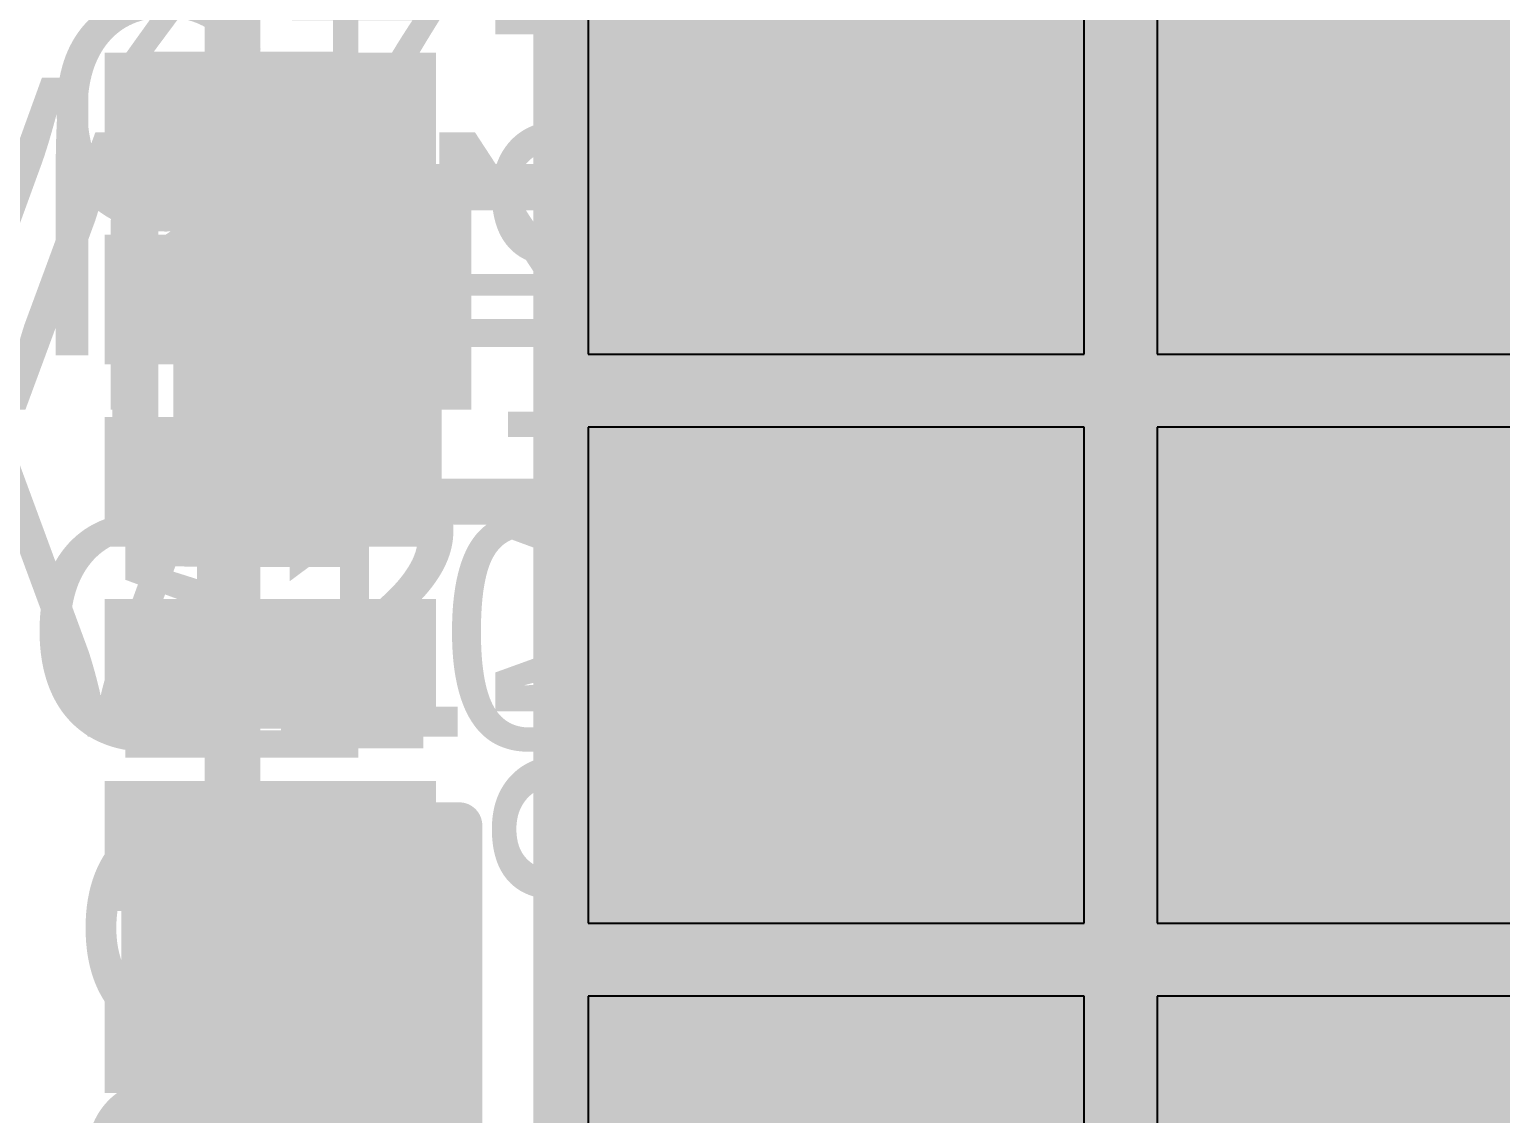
# Model space of a CAD drawing. Header units: inches. Extents: x -0.3 to 12.2, y -3.2 to 4.4.
# Drawn here: x 2.0595 to 2.2185, y 1.136 to 1.2532 of the extents above; entities that cross this region are included whole.
import ezdxf

# ---------------------------------------------------------------- set-up
doc = ezdxf.new("R2010")
doc.units = ezdxf.units.IN
doc.header["$MEASUREMENT"] = 0
for name, color, linetype in [('Board Layer Stack Bottom Overlay', 54, 'Continuous'), ('Board Layer Stack Bottom Solder', 6, 'Continuous'), ('Bottom Assembly', 216, 'Continuous'), ('Bottom Layer_L8', 5, 'Continuous'), ('Bottom Paste', 16, 'Continuous'), ('FAB', 56, 'Continuous'), ('FAB_DWG_INFO', 1, 'Continuous'), ('Inner_L3', 76, 'Continuous'), ('Inner_L6', 156, 'Continuous'), ('Top Assembly', 6, 'Continuous'), ('Top Overlay', 2, 'Continuous'), ('Top Paste', 8, 'Continuous'), ('Top Solder', 216, 'Continuous'), ('TOP_L1', 1, 'Continuous'), ('Via Holes', 16, 'Continuous')]:
    doc.layers.add(name, color=color, linetype=linetype)
doc.styles.add('Arial', font='', dxfattribs={"height": 0.2})
doc.styles.get('Arial').set_extended_font_data('Arial')

# ---------------------------------------------------------------- blocks, each defined once
blk = doc.blocks.new('C0402_B_385')
at = {"layer": 'Board Layer Stack Bottom Solder'}
for points in [[(-0.004, 0.0145), (-0.004, -0.0145), (-0.033, -0.0145), (-0.033, 0.0145)], [(0.0354, 0.0145), (0.0354, -0.0145), (0.0064, -0.0145), (0.0064, 0.0145)]]:
    blk.add_hatch(color=6, dxfattribs=at).paths.add_polyline_path(points)
at = {"layer": 'Bottom Layer_L8'}
for points in [[(-0.006, 0.0125), (-0.006, -0.0125), (-0.031, -0.0125), (-0.031, 0.0125)], [(0.0334, 0.0125), (0.0334, -0.0125), (0.0084, -0.0125), (0.0084, 0.0125)]]:
    blk.add_hatch(color=5, dxfattribs=at).paths.add_polyline_path(points)
at = {"layer": 'Bottom Paste'}
for points in [[(-0.006, 0.0125), (-0.006, -0.0125), (-0.031, -0.0125), (-0.031, 0.0125)], [(0.0334, 0.0125), (0.0334, -0.0125), (0.0084, -0.0125), (0.0084, 0.0125)]]:
    blk.add_hatch(color=16, dxfattribs=at).paths.add_polyline_path(points)
at = {"layer": 'Board Layer Stack Bottom Overlay'}
for points in [[(-0.0365, 0.017, 0.005, 0.005, 0), (-0.0365, -0.017, 0.005, 0.005, 0)], [(0.0395, 0.017, 0.005, 0.005, 0), (-0.0365, 0.017, 0.005, 0.005, 0)], [(0.0395, 0.017, 0.005, 0.005, 0), (0.0395, -0.017, 0.005, 0.005, 0)], [(0.0365, -0.017, 0.005, 0.005, 0), (-0.0365, -0.017, 0.005, 0.005, 0)], [(0.0395, -0.017, 0.005, 0.005, 0), (0.0365, -0.017, 0.005, 0.005, 0)]]:
    blk.add_lwpolyline(points, format="xyseb", dxfattribs=at)
for points in [[(-0.03775, 0.017, 0.0025, 0.0025, 1), (-0.03525, 0.017, 0.0025, 0.0025, 1)], [(-0.03775, 0.017, 0.0025, 0.0025, 1), (-0.03525, 0.017, 0.0025, 0.0025, 1)], [(0.03825, 0.017, 0.0025, 0.0025, 1), (0.04075, 0.017, 0.0025, 0.0025, 1)], [(0.03825, 0.017, 0.0025, 0.0025, 1), (0.04075, 0.017, 0.0025, 0.0025, 1)], [(-0.03775, -0.017, 0.0025, 0.0025, 1), (-0.03525, -0.017, 0.0025, 0.0025, 1)], [(-0.03775, -0.017, 0.0025, 0.0025, 1), (-0.03525, -0.017, 0.0025, 0.0025, 1)], [(0.03525, -0.017, 0.0025, 0.0025, 1), (0.03775, -0.017, 0.0025, 0.0025, 1)], [(0.03525, -0.017, 0.0025, 0.0025, 1), (0.03775, -0.017, 0.0025, 0.0025, 1)], [(0.03825, -0.017, 0.0025, 0.0025, 1), (0.04075, -0.017, 0.0025, 0.0025, 1)], [(0.03825, -0.017, 0.0025, 0.0025, 1), (0.04075, -0.017, 0.0025, 0.0025, 1)]]:
    blk.add_lwpolyline(points, format="xyseb", close=True, dxfattribs=at)
at = {"layer": 'Bottom Assembly'}
for points in [[(-0.0365, 0.017, 0.005, 0.005, 0), (-0.0365, -0.017, 0.005, 0.005, 0)], [(0.0395, 0.017, 0.005, 0.005, 0), (-0.0365, 0.017, 0.005, 0.005, 0)], [(0.0395, 0.017, 0.005, 0.005, 0), (0.0395, -0.017, 0.005, 0.005, 0)], [(0.0395, -0.017, 0.005, 0.005, 0), (-0.0365, -0.017, 0.005, 0.005, 0)]]:
    blk.add_lwpolyline(points, format="xyseb", dxfattribs=at)
for points in [[(-0.03775, 0.017, 0.0025, 0.0025, 1), (-0.03525, 0.017, 0.0025, 0.0025, 1)], [(-0.03775, 0.017, 0.0025, 0.0025, 1), (-0.03525, 0.017, 0.0025, 0.0025, 1)], [(0.03825, 0.017, 0.0025, 0.0025, 1), (0.04075, 0.017, 0.0025, 0.0025, 1)], [(0.03825, 0.017, 0.0025, 0.0025, 1), (0.04075, 0.017, 0.0025, 0.0025, 1)], [(-0.03775, -0.017, 0.0025, 0.0025, 1), (-0.03525, -0.017, 0.0025, 0.0025, 1)], [(-0.03775, -0.017, 0.0025, 0.0025, 1), (-0.03525, -0.017, 0.0025, 0.0025, 1)], [(0.03825, -0.017, 0.0025, 0.0025, 1), (0.04075, -0.017, 0.0025, 0.0025, 1)], [(0.03825, -0.017, 0.0025, 0.0025, 1), (0.04075, -0.017, 0.0025, 0.0025, 1)]]:
    blk.add_lwpolyline(points, format="xyseb", close=True, dxfattribs=at)
at = {"layer": 'Bottom Assembly', "style": 'Arial', "text_generation_flag": 2}
blk.add_text('C4_M2', height=0.03, rotation=180, dxfattribs=at).set_placement((-0.04163, 0.00707))
at = {"layer": 'FAB', "style": 'Arial', "text_generation_flag": 2}
blk.add_text('1', height=0.025, rotation=180, dxfattribs=at).set_placement((-0.0185, 0.01))
blk = doc.blocks.new('C0402_B_389')
at = {"layer": 'Board Layer Stack Bottom Solder'}
for points in [[(-0.004, 0.0145), (-0.004, -0.0145), (-0.033, -0.0145), (-0.033, 0.0145)], [(0.0354, 0.0145), (0.0354, -0.0145), (0.0064, -0.0145), (0.0064, 0.0145)]]:
    blk.add_hatch(color=6, dxfattribs=at).paths.add_polyline_path(points)
at = {"layer": 'Bottom Layer_L8'}
for points in [[(-0.006, 0.0125), (-0.006, -0.0125), (-0.031, -0.0125), (-0.031, 0.0125)], [(0.0334, 0.0125), (0.0334, -0.0125), (0.0084, -0.0125), (0.0084, 0.0125)]]:
    blk.add_hatch(color=5, dxfattribs=at).paths.add_polyline_path(points)
at = {"layer": 'Bottom Paste'}
for points in [[(-0.006, 0.0125), (-0.006, -0.0125), (-0.031, -0.0125), (-0.031, 0.0125)], [(0.0334, 0.0125), (0.0334, -0.0125), (0.0084, -0.0125), (0.0084, 0.0125)]]:
    blk.add_hatch(color=16, dxfattribs=at).paths.add_polyline_path(points)
at = {"layer": 'Board Layer Stack Bottom Overlay'}
for points in [[(-0.0365, -0.017, 0.005, 0.005, 0), (-0.0365, 0.017, 0.005, 0.005, 0)], [(0.0395, 0.017, 0.005, 0.005, 0), (-0.0365, 0.017, 0.005, 0.005, 0)], [(0.0395, -0.017, 0.005, 0.005, 0), (0.0395, 0.017, 0.005, 0.005, 0)], [(0.0365, -0.017, 0.005, 0.005, 0), (-0.0365, -0.017, 0.005, 0.005, 0)], [(0.0395, -0.017, 0.005, 0.005, 0), (0.0365, -0.017, 0.005, 0.005, 0)]]:
    blk.add_lwpolyline(points, format="xyseb", dxfattribs=at)
for points in [[(-0.03775, 0.017, 0.0025, 0.0025, 1), (-0.03525, 0.017, 0.0025, 0.0025, 1)], [(-0.03775, 0.017, 0.0025, 0.0025, 1), (-0.03525, 0.017, 0.0025, 0.0025, 1)], [(0.03825, 0.017, 0.0025, 0.0025, 1), (0.04075, 0.017, 0.0025, 0.0025, 1)], [(0.03825, 0.017, 0.0025, 0.0025, 1), (0.04075, 0.017, 0.0025, 0.0025, 1)], [(-0.03775, -0.017, 0.0025, 0.0025, 1), (-0.03525, -0.017, 0.0025, 0.0025, 1)], [(-0.03775, -0.017, 0.0025, 0.0025, 1), (-0.03525, -0.017, 0.0025, 0.0025, 1)], [(0.03525, -0.017, 0.0025, 0.0025, 1), (0.03775, -0.017, 0.0025, 0.0025, 1)], [(0.03525, -0.017, 0.0025, 0.0025, 1), (0.03775, -0.017, 0.0025, 0.0025, 1)], [(0.03825, -0.017, 0.0025, 0.0025, 1), (0.04075, -0.017, 0.0025, 0.0025, 1)], [(0.03825, -0.017, 0.0025, 0.0025, 1), (0.04075, -0.017, 0.0025, 0.0025, 1)]]:
    blk.add_lwpolyline(points, format="xyseb", close=True, dxfattribs=at)
at = {"layer": 'Bottom Assembly'}
for points in [[(-0.0365, -0.017, 0.005, 0.005, 0), (-0.0365, 0.017, 0.005, 0.005, 0)], [(0.0395, 0.017, 0.005, 0.005, 0), (-0.0365, 0.017, 0.005, 0.005, 0)], [(0.0395, -0.017, 0.005, 0.005, 0), (0.0395, 0.017, 0.005, 0.005, 0)], [(0.0395, -0.017, 0.005, 0.005, 0), (-0.0365, -0.017, 0.005, 0.005, 0)]]:
    blk.add_lwpolyline(points, format="xyseb", dxfattribs=at)
for points in [[(-0.03775, 0.017, 0.0025, 0.0025, 1), (-0.03525, 0.017, 0.0025, 0.0025, 1)], [(-0.03775, 0.017, 0.0025, 0.0025, 1), (-0.03525, 0.017, 0.0025, 0.0025, 1)], [(0.03825, 0.017, 0.0025, 0.0025, 1), (0.04075, 0.017, 0.0025, 0.0025, 1)], [(0.03825, 0.017, 0.0025, 0.0025, 1), (0.04075, 0.017, 0.0025, 0.0025, 1)], [(-0.03775, -0.017, 0.0025, 0.0025, 1), (-0.03525, -0.017, 0.0025, 0.0025, 1)], [(-0.03775, -0.017, 0.0025, 0.0025, 1), (-0.03525, -0.017, 0.0025, 0.0025, 1)], [(0.03825, -0.017, 0.0025, 0.0025, 1), (0.04075, -0.017, 0.0025, 0.0025, 1)], [(0.03825, -0.017, 0.0025, 0.0025, 1), (0.04075, -0.017, 0.0025, 0.0025, 1)]]:
    blk.add_lwpolyline(points, format="xyseb", close=True, dxfattribs=at)
at = {"layer": 'Bottom Assembly', "style": 'Arial', "text_generation_flag": 2}
blk.add_text('C8_M2', height=0.03, rotation=-180, dxfattribs=at).set_placement((-0.04163, 0.00707))
at = {"layer": 'FAB', "style": 'Arial', "text_generation_flag": 2}
blk.add_text('1', height=0.025, rotation=-180, dxfattribs=at).set_placement((-0.0185, 0.01))
blk = doc.blocks.new('C0402_391')
at = {"layer": 'Top Paste'}
for points in [[(-0.031, -0.0125), (-0.031, 0.0125), (-0.006, 0.0125), (-0.006, -0.0125)], [(0.0084, -0.0125), (0.0084, 0.0125), (0.0334, 0.0125), (0.0334, -0.0125)]]:
    blk.add_hatch(color=8, dxfattribs=at).paths.add_polyline_path(points)
at = {"layer": 'Top Solder'}
for points in [[(-0.033, -0.0145), (-0.033, 0.0145), (-0.004, 0.0145), (-0.004, -0.0145)], [(0.0064, -0.0145), (0.0064, 0.0145), (0.0354, 0.0145), (0.0354, -0.0145)]]:
    blk.add_hatch(color=216, dxfattribs=at).paths.add_polyline_path(points)
at = {"layer": 'TOP_L1'}
for points in [[(-0.031, -0.0125), (-0.031, 0.0125), (-0.006, 0.0125), (-0.006, -0.0125)], [(0.0084, -0.0125), (0.0084, 0.0125), (0.0334, 0.0125), (0.0334, -0.0125)]]:
    blk.add_hatch(color=1, dxfattribs=at).paths.add_polyline_path(points)
at = {"layer": 'Top Assembly'}
for points in [[(-0.0365, 0.017, 0.005, 0.005, 0), (0.0395, 0.017, 0.005, 0.005, 0)], [(-0.0365, -0.017, 0.005, 0.005, 0), (-0.0365, 0.017, 0.005, 0.005, 0)], [(0.0395, -0.017, 0.005, 0.005, 0), (0.0395, 0.017, 0.005, 0.005, 0)], [(-0.0365, -0.017, 0.005, 0.005, 0), (0.0395, -0.017, 0.005, 0.005, 0)]]:
    blk.add_lwpolyline(points, format="xyseb", dxfattribs=at)
for points in [[(-0.03775, 0.017, 0.0025, 0.0025, 1), (-0.03525, 0.017, 0.0025, 0.0025, 1)], [(-0.03775, 0.017, 0.0025, 0.0025, 1), (-0.03525, 0.017, 0.0025, 0.0025, 1)], [(0.03825, 0.017, 0.0025, 0.0025, 1), (0.04075, 0.017, 0.0025, 0.0025, 1)], [(0.03825, 0.017, 0.0025, 0.0025, 1), (0.04075, 0.017, 0.0025, 0.0025, 1)], [(-0.03775, -0.017, 0.0025, 0.0025, 1), (-0.03525, -0.017, 0.0025, 0.0025, 1)], [(-0.03775, -0.017, 0.0025, 0.0025, 1), (-0.03525, -0.017, 0.0025, 0.0025, 1)], [(0.03825, -0.017, 0.0025, 0.0025, 1), (0.04075, -0.017, 0.0025, 0.0025, 1)], [(0.03825, -0.017, 0.0025, 0.0025, 1), (0.04075, -0.017, 0.0025, 0.0025, 1)]]:
    blk.add_lwpolyline(points, format="xyseb", close=True, dxfattribs=at)
at = {"layer": 'Top Overlay'}
for points in [[(-0.0365, -0.017, 0.005, 0.005, 0), (-0.0365, 0.017, 0.005, 0.005, 0)], [(-0.0365, 0.017, 0.005, 0.005, 0), (0.0365, 0.017, 0.005, 0.005, 0)], [(0.0365, 0.017, 0.005, 0.005, 0), (0.0395, 0.017, 0.005, 0.005, 0)], [(0.0395, -0.017, 0.005, 0.005, 0), (0.0395, 0.017, 0.005, 0.005, 0)], [(-0.0365, -0.017, 0.005, 0.005, 0), (0.0395, -0.017, 0.005, 0.005, 0)]]:
    blk.add_lwpolyline(points, format="xyseb", dxfattribs=at)
for points in [[(-0.03775, 0.017, 0.0025, 0.0025, 1), (-0.03525, 0.017, 0.0025, 0.0025, 1)], [(-0.03775, 0.017, 0.0025, 0.0025, 1), (-0.03525, 0.017, 0.0025, 0.0025, 1)], [(0.03525, 0.017, 0.0025, 0.0025, 1), (0.03775, 0.017, 0.0025, 0.0025, 1)], [(0.03525, 0.017, 0.0025, 0.0025, 1), (0.03775, 0.017, 0.0025, 0.0025, 1)], [(0.03825, 0.017, 0.0025, 0.0025, 1), (0.04075, 0.017, 0.0025, 0.0025, 1)], [(0.03825, 0.017, 0.0025, 0.0025, 1), (0.04075, 0.017, 0.0025, 0.0025, 1)], [(-0.03775, -0.017, 0.0025, 0.0025, 1), (-0.03525, -0.017, 0.0025, 0.0025, 1)], [(-0.03775, -0.017, 0.0025, 0.0025, 1), (-0.03525, -0.017, 0.0025, 0.0025, 1)], [(0.03825, -0.017, 0.0025, 0.0025, 1), (0.04075, -0.017, 0.0025, 0.0025, 1)], [(0.03825, -0.017, 0.0025, 0.0025, 1), (0.04075, -0.017, 0.0025, 0.0025, 1)]]:
    blk.add_lwpolyline(points, format="xyseb", close=True, dxfattribs=at)
at = {"layer": 'FAB', "style": 'Arial'}
blk.add_text('1', height=0.025, rotation=360, dxfattribs=at).set_placement((-0.0185, -0.01))
at = {"layer": 'Top Assembly', "style": 'Arial'}
blk.add_text('C7_M2', height=0.03, rotation=360, dxfattribs=at).set_placement((-0.04163, -0.00707))
blk = doc.blocks.new('C0402_411')
at = {"layer": 'Top Paste'}
for points in [[(-0.031, -0.0125), (-0.031, 0.0125), (-0.006, 0.0125), (-0.006, -0.0125)], [(0.0084, -0.0125), (0.0084, 0.0125), (0.0334, 0.0125), (0.0334, -0.0125)]]:
    blk.add_hatch(color=8, dxfattribs=at).paths.add_polyline_path(points)
at = {"layer": 'Top Solder'}
for points in [[(-0.033, -0.0145), (-0.033, 0.0145), (-0.004, 0.0145), (-0.004, -0.0145)], [(0.0064, -0.0145), (0.0064, 0.0145), (0.0354, 0.0145), (0.0354, -0.0145)]]:
    blk.add_hatch(color=216, dxfattribs=at).paths.add_polyline_path(points)
at = {"layer": 'TOP_L1'}
for points in [[(-0.031, -0.0125), (-0.031, 0.0125), (-0.006, 0.0125), (-0.006, -0.0125)], [(0.0084, -0.0125), (0.0084, 0.0125), (0.0334, 0.0125), (0.0334, -0.0125)]]:
    blk.add_hatch(color=1, dxfattribs=at).paths.add_polyline_path(points)
at = {"layer": 'Top Assembly'}
for points in [[(-0.0365, 0.017, 0.005, 0.005, 0), (0.0395, 0.017, 0.005, 0.005, 0)], [(-0.0365, -0.017, 0.005, 0.005, 0), (-0.0365, 0.017, 0.005, 0.005, 0)], [(0.0395, -0.017, 0.005, 0.005, 0), (0.0395, 0.017, 0.005, 0.005, 0)], [(-0.0365, -0.017, 0.005, 0.005, 0), (0.0395, -0.017, 0.005, 0.005, 0)]]:
    blk.add_lwpolyline(points, format="xyseb", dxfattribs=at)
for points in [[(-0.03775, 0.017, 0.0025, 0.0025, 1), (-0.03525, 0.017, 0.0025, 0.0025, 1)], [(-0.03775, 0.017, 0.0025, 0.0025, 1), (-0.03525, 0.017, 0.0025, 0.0025, 1)], [(0.03825, 0.017, 0.0025, 0.0025, 1), (0.04075, 0.017, 0.0025, 0.0025, 1)], [(0.03825, 0.017, 0.0025, 0.0025, 1), (0.04075, 0.017, 0.0025, 0.0025, 1)], [(-0.03775, -0.017, 0.0025, 0.0025, 1), (-0.03525, -0.017, 0.0025, 0.0025, 1)], [(-0.03775, -0.017, 0.0025, 0.0025, 1), (-0.03525, -0.017, 0.0025, 0.0025, 1)], [(0.03825, -0.017, 0.0025, 0.0025, 1), (0.04075, -0.017, 0.0025, 0.0025, 1)], [(0.03825, -0.017, 0.0025, 0.0025, 1), (0.04075, -0.017, 0.0025, 0.0025, 1)]]:
    blk.add_lwpolyline(points, format="xyseb", close=True, dxfattribs=at)
at = {"layer": 'Top Overlay'}
for points in [[(-0.0365, -0.017, 0.005, 0.005, 0), (-0.0365, 0.017, 0.005, 0.005, 0)], [(-0.0365, 0.017, 0.005, 0.005, 0), (0.0365, 0.017, 0.005, 0.005, 0)], [(0.0365, 0.017, 0.005, 0.005, 0), (0.0395, 0.017, 0.005, 0.005, 0)], [(0.0395, -0.017, 0.005, 0.005, 0), (0.0395, 0.017, 0.005, 0.005, 0)], [(-0.0365, -0.017, 0.005, 0.005, 0), (0.0395, -0.017, 0.005, 0.005, 0)]]:
    blk.add_lwpolyline(points, format="xyseb", dxfattribs=at)
for points in [[(-0.03775, 0.017, 0.0025, 0.0025, 1), (-0.03525, 0.017, 0.0025, 0.0025, 1)], [(-0.03775, 0.017, 0.0025, 0.0025, 1), (-0.03525, 0.017, 0.0025, 0.0025, 1)], [(0.03525, 0.017, 0.0025, 0.0025, 1), (0.03775, 0.017, 0.0025, 0.0025, 1)], [(0.03525, 0.017, 0.0025, 0.0025, 1), (0.03775, 0.017, 0.0025, 0.0025, 1)], [(0.03825, 0.017, 0.0025, 0.0025, 1), (0.04075, 0.017, 0.0025, 0.0025, 1)], [(0.03825, 0.017, 0.0025, 0.0025, 1), (0.04075, 0.017, 0.0025, 0.0025, 1)], [(-0.03775, -0.017, 0.0025, 0.0025, 1), (-0.03525, -0.017, 0.0025, 0.0025, 1)], [(-0.03775, -0.017, 0.0025, 0.0025, 1), (-0.03525, -0.017, 0.0025, 0.0025, 1)], [(0.03825, -0.017, 0.0025, 0.0025, 1), (0.04075, -0.017, 0.0025, 0.0025, 1)], [(0.03825, -0.017, 0.0025, 0.0025, 1), (0.04075, -0.017, 0.0025, 0.0025, 1)]]:
    blk.add_lwpolyline(points, format="xyseb", close=True, dxfattribs=at)
at = {"layer": 'FAB', "style": 'Arial'}
blk.add_text('1', height=0.025, rotation=360, dxfattribs=at).set_placement((-0.0185, -0.01))
at = {"layer": 'Top Assembly', "style": 'Arial'}
blk.add_text('C10_M2', height=0.03, rotation=360, dxfattribs=at).set_placement((-0.04905, -0.00707))
blk = doc.blocks.new('CP_56_1_ADI_427')
at = {"layer": 'Bottom Layer_L8'}
h = blk.add_hatch(color=5, dxfattribs=at)
edge = h.paths.add_edge_path()
edge.add_arc((-0.061, 0.062), 0.008, 0, 360)
h = blk.add_hatch(color=5, dxfattribs=at)
edge = h.paths.add_edge_path()
edge.add_arc((0, 0.062), 0.008, 0, 360)
at = {"layer": 'Inner_L3'}
h = blk.add_hatch(color=76, dxfattribs=at)
edge = h.paths.add_edge_path()
edge.add_arc((-0.061, 0.062), 0.008, 0, 360)
h = blk.add_hatch(color=76, dxfattribs=at)
edge = h.paths.add_edge_path()
edge.add_arc((0, 0.062), 0.008, 0, 360)
at = {"layer": 'Inner_L6'}
h = blk.add_hatch(color=156, dxfattribs=at)
edge = h.paths.add_edge_path()
edge.add_arc((-0.061, 0.062), 0.008, 0, 360)
h = blk.add_hatch(color=156, dxfattribs=at)
edge = h.paths.add_edge_path()
edge.add_arc((0, 0.062), 0.008, 0, 360)
at = {"layer": 'Top Paste'}
for points in [[(-0.06388, 0.1375), (-0.07391, 0.1375), (-0.07391, 0.16931), (-0.06388, 0.16931)], [(-0.0442, 0.1375), (-0.05423, 0.1375), (-0.05423, 0.16931), (-0.0442, 0.16931)], [(-0.02451, 0.1375), (-0.03454, 0.1375), (-0.03454, 0.16931), (-0.02451, 0.16931)], [(-0.00483, 0.1375), (-0.01486, 0.1375), (-0.01486, 0.16931), (-0.00483, 0.16931)], [(0.01486, 0.1375), (0.00483, 0.1375), (0.00483, 0.16931), (0.01486, 0.16931)], [(0.03454, 0.1375), (0.02451, 0.1375), (0.02451, 0.16931), (0.03454, 0.16931)]]:
    blk.add_hatch(color=8, dxfattribs=at).paths.add_polyline_path(points)
at = {"layer": 'Top Solder'}
for points in [[(-0.06188, 0.1355), (-0.07591, 0.1355), (-0.07591, 0.17131), (-0.06188, 0.17131)], [(-0.0422, 0.1355), (-0.05623, 0.1355), (-0.05623, 0.17131), (-0.0422, 0.17131)], [(-0.02251, 0.1355), (-0.03654, 0.1355), (-0.03654, 0.17131), (-0.02251, 0.17131)], [(-0.00283, 0.1355), (-0.01686, 0.1355), (-0.01686, 0.17131), (-0.00283, 0.17131)], [(0.01686, 0.1355), (0.00283, 0.1355), (0.00283, 0.17131), (0.01686, 0.17131)], [(0.03654, 0.1355), (0.02251, 0.1355), (0.02251, 0.17131), (0.03654, 0.17131)], [(-0.125, 0.125), (0.125, 0.125), (0.125, -0.125), (-0.125, -0.125)]]:
    blk.add_hatch(color=216, dxfattribs=at).paths.add_polyline_path(points)
at = {"layer": 'TOP_L1'}
for points in [[(-0.06388, 0.1375), (-0.07391, 0.1375), (-0.07391, 0.16931), (-0.06388, 0.16931)], [(-0.0442, 0.1375), (-0.05423, 0.1375), (-0.05423, 0.16931), (-0.0442, 0.16931)], [(-0.02451, 0.1375), (-0.03454, 0.1375), (-0.03454, 0.16931), (-0.02451, 0.16931)], [(-0.00483, 0.1375), (-0.01486, 0.1375), (-0.01486, 0.16931), (-0.00483, 0.16931)], [(0.01486, 0.1375), (0.00483, 0.1375), (0.00483, 0.16931), (0.01486, 0.16931)], [(0.03454, 0.1375), (0.02451, 0.1375), (0.02451, 0.16931), (0.03454, 0.16931)], [(-0.123, 0.123), (0.123, 0.123), (0.123, -0.123), (-0.123, -0.123)]]:
    blk.add_hatch(color=1, dxfattribs=at).paths.add_polyline_path(points)
h = blk.add_hatch(color=1, dxfattribs=at)
edge = h.paths.add_edge_path()
edge.add_arc((-0.061, 0.062), 0.008, 0, 360)
h = blk.add_hatch(color=1, dxfattribs=at)
edge = h.paths.add_edge_path()
edge.add_arc((0, 0.062), 0.008, 0, 360)
at = {"layer": 'Via Holes'}
h = blk.add_hatch(color=7, dxfattribs=at)
edge = h.paths.add_edge_path()
edge.add_arc((-0.061, 0.062), 0.004, 0, 360)
h = blk.add_hatch(color=7, dxfattribs=at)
edge = h.paths.add_edge_path()
edge.add_arc((0, 0.062), 0.004, 0, 360)
at = {"layer": 'Top Assembly'}
for points in [[(-0.1575, 0.1575, 0.006, 0.006, 0), (0.1575, 0.1575, 0.006, 0.006, 0)], [(-0.0749, 0.1575, 0.006, 0.006, 0), (-0.0629, 0.1575, 0.006, 0.006, 0)], [(-0.0749, 0.1575, 0.006, 0.006, 0), (-0.0629, 0.1575, 0.006, 0.006, 0)], [(-0.05521, 0.1575, 0.006, 0.006, 0), (-0.04321, 0.1575, 0.006, 0.006, 0)], [(-0.05521, 0.1575, 0.006, 0.006, 0), (-0.04321, 0.1575, 0.006, 0.006, 0)], [(-0.03553, 0.1575, 0.006, 0.006, 0), (-0.02353, 0.1575, 0.006, 0.006, 0)], [(-0.03553, 0.1575, 0.006, 0.006, 0), (-0.02353, 0.1575, 0.006, 0.006, 0)], [(-0.01584, 0.1575, 0.006, 0.006, 0), (-0.00384, 0.1575, 0.006, 0.006, 0)], [(-0.01584, 0.1575, 0.006, 0.006, 0), (-0.00384, 0.1575, 0.006, 0.006, 0)], [(0.00384, 0.1575, 0.006, 0.006, 0), (0.01584, 0.1575, 0.006, 0.006, 0)], [(0.00384, 0.1575, 0.006, 0.006, 0), (0.01584, 0.1575, 0.006, 0.006, 0)], [(0.02353, 0.1575, 0.006, 0.006, 0), (0.03553, 0.1575, 0.006, 0.006, 0)], [(0.02353, 0.1575, 0.006, 0.006, 0), (0.03553, 0.1575, 0.006, 0.006, 0)]]:
    blk.add_lwpolyline(points, format="xyseb", dxfattribs=at)
for points in [[(-0.0764, 0.1575, 0.003, 0.003, 1), (-0.0734, 0.1575, 0.003, 0.003, 1)], [(-0.0764, 0.1575, 0.003, 0.003, 1), (-0.0734, 0.1575, 0.003, 0.003, 1)], [(-0.0644, 0.1575, 0.003, 0.003, 1), (-0.0614, 0.1575, 0.003, 0.003, 1)], [(-0.0644, 0.1575, 0.003, 0.003, 1), (-0.0614, 0.1575, 0.003, 0.003, 1)], [(-0.05671, 0.1575, 0.003, 0.003, 1), (-0.05371, 0.1575, 0.003, 0.003, 1)], [(-0.05671, 0.1575, 0.003, 0.003, 1), (-0.05371, 0.1575, 0.003, 0.003, 1)], [(-0.04471, 0.1575, 0.003, 0.003, 1), (-0.04171, 0.1575, 0.003, 0.003, 1)], [(-0.04471, 0.1575, 0.003, 0.003, 1), (-0.04171, 0.1575, 0.003, 0.003, 1)], [(-0.03703, 0.1575, 0.003, 0.003, 1), (-0.03403, 0.1575, 0.003, 0.003, 1)], [(-0.03703, 0.1575, 0.003, 0.003, 1), (-0.03403, 0.1575, 0.003, 0.003, 1)], [(-0.02503, 0.1575, 0.003, 0.003, 1), (-0.02203, 0.1575, 0.003, 0.003, 1)], [(-0.02503, 0.1575, 0.003, 0.003, 1), (-0.02203, 0.1575, 0.003, 0.003, 1)], [(-0.01734, 0.1575, 0.003, 0.003, 1), (-0.01434, 0.1575, 0.003, 0.003, 1)], [(-0.01734, 0.1575, 0.003, 0.003, 1), (-0.01434, 0.1575, 0.003, 0.003, 1)], [(-0.00534, 0.1575, 0.003, 0.003, 1), (-0.00234, 0.1575, 0.003, 0.003, 1)], [(-0.00534, 0.1575, 0.003, 0.003, 1), (-0.00234, 0.1575, 0.003, 0.003, 1)], [(0.00234, 0.1575, 0.003, 0.003, 1), (0.00534, 0.1575, 0.003, 0.003, 1)], [(0.00234, 0.1575, 0.003, 0.003, 1), (0.00534, 0.1575, 0.003, 0.003, 1)], [(0.01434, 0.1575, 0.003, 0.003, 1), (0.01734, 0.1575, 0.003, 0.003, 1)], [(0.01434, 0.1575, 0.003, 0.003, 1), (0.01734, 0.1575, 0.003, 0.003, 1)], [(0.02203, 0.1575, 0.003, 0.003, 1), (0.02503, 0.1575, 0.003, 0.003, 1)], [(0.02203, 0.1575, 0.003, 0.003, 1), (0.02503, 0.1575, 0.003, 0.003, 1)], [(0.03403, 0.1575, 0.003, 0.003, 1), (0.03703, 0.1575, 0.003, 0.003, 1)], [(0.03403, 0.1575, 0.003, 0.003, 1), (0.03703, 0.1575, 0.003, 0.003, 1)]]:
    blk.add_lwpolyline(points, format="xyseb", close=True, dxfattribs=at)
at = {"layer": 'Top Paste'}
for p, q in [((-0.06544, 0.11906), (-0.11906, 0.11906)), ((-0.06544, 0.06544), (-0.06544, 0.11906)), ((-0.00394, 0.11906), (-0.05756, 0.11906)), ((-0.05756, 0.11906), (-0.05756, 0.06544)), ((-0.00394, 0.06544), (-0.00394, 0.11906)), ((0.05756, 0.11906), (0.00394, 0.11906)), ((0.00394, 0.11906), (0.00394, 0.06544)), ((-0.11906, 0.06544), (-0.06544, 0.06544)), ((-0.05756, 0.06544), (-0.00394, 0.06544)), ((0.00394, 0.06544), (0.05756, 0.06544)), ((-0.06544, 0.05756), (-0.11906, 0.05756)), ((-0.06544, 0.00394), (-0.06544, 0.05756)), ((-0.00394, 0.05756), (-0.05756, 0.05756)), ((-0.05756, 0.05756), (-0.05756, 0.00394)), ((-0.00394, 0.00394), (-0.00394, 0.05756)), ((0.05756, 0.05756), (0.00394, 0.05756)), ((0.00394, 0.05756), (0.00394, 0.00394))]:
    blk.add_line(p, q, dxfattribs=at)

msp = doc.modelspace()

# ---------------------------------------------------------------- linework, layer by layer
at = {"layer": 'FAB_DWG_INFO'}
for points in [[(2.1719, 1.21911, 0.002, 0.002, 0), (2.1719, 1.22411, 0.002, 0.002, 0)], [(2.1719, 1.22411, 0.002, 0.002, 0), (2.1819, 1.22411, 0.002, 0.002, 0)], [(2.1819, 1.21911, 0.002, 0.002, 0), (2.1819, 1.22411, 0.002, 0.002, 0)], [(2.1669, 1.20911, 0.002, 0.002, 0), (2.1669, 1.21911, 0.002, 0.002, 0)], [(2.1669, 1.21911, 0.002, 0.002, 0), (2.1719, 1.21911, 0.002, 0.002, 0)], [(2.1819, 1.21911, 0.002, 0.002, 0), (2.1869, 1.21911, 0.002, 0.002, 0)], [(2.1869, 1.20911, 0.002, 0.002, 0), (2.1869, 1.21911, 0.002, 0.002, 0)], [(2.1669, 1.20911, 0.002, 0.002, 0), (2.1719, 1.20911, 0.002, 0.002, 0)], [(2.1719, 1.20411, 0.002, 0.002, 0), (2.1719, 1.20911, 0.002, 0.002, 0)], [(2.1819, 1.20911, 0.002, 0.002, 0), (2.1869, 1.20911, 0.002, 0.002, 0)], [(2.1819, 1.20411, 0.002, 0.002, 0), (2.1819, 1.20911, 0.002, 0.002, 0)], [(2.1719, 1.20411, 0.002, 0.002, 0), (2.1819, 1.20411, 0.002, 0.002, 0)], [(2.1719, 1.15811, 0.002, 0.002, 0), (2.1719, 1.16311, 0.002, 0.002, 0)], [(2.1719, 1.16311, 0.002, 0.002, 0), (2.1819, 1.16311, 0.002, 0.002, 0)], [(2.1819, 1.15811, 0.002, 0.002, 0), (2.1819, 1.16311, 0.002, 0.002, 0)], [(2.1669, 1.14811, 0.002, 0.002, 0), (2.1669, 1.15811, 0.002, 0.002, 0)], [(2.1669, 1.15811, 0.002, 0.002, 0), (2.1719, 1.15811, 0.002, 0.002, 0)], [(2.1819, 1.15811, 0.002, 0.002, 0), (2.1869, 1.15811, 0.002, 0.002, 0)], [(2.1869, 1.14811, 0.002, 0.002, 0), (2.1869, 1.15811, 0.002, 0.002, 0)], [(2.1669, 1.14811, 0.002, 0.002, 0), (2.1719, 1.14811, 0.002, 0.002, 0)], [(2.1719, 1.14311, 0.002, 0.002, 0), (2.1719, 1.14811, 0.002, 0.002, 0)], [(2.1819, 1.14811, 0.002, 0.002, 0), (2.1869, 1.14811, 0.002, 0.002, 0)], [(2.1819, 1.14311, 0.002, 0.002, 0), (2.1819, 1.14811, 0.002, 0.002, 0)], [(2.1719, 1.14311, 0.002, 0.002, 0), (2.1819, 1.14311, 0.002, 0.002, 0)]]:
    msp.add_lwpolyline(points, format="xyseb", dxfattribs=at)
for points in [[(2.1714, 1.22411, 0.001, 0.001, 1), (2.1724, 1.22411, 0.001, 0.001, 1)], [(2.1714, 1.22411, 0.001, 0.001, 1), (2.1724, 1.22411, 0.001, 0.001, 1)], [(2.1814, 1.22411, 0.001, 0.001, 1), (2.1824, 1.22411, 0.001, 0.001, 1)], [(2.1814, 1.22411, 0.001, 0.001, 1), (2.1824, 1.22411, 0.001, 0.001, 1)], [(2.1664, 1.21911, 0.001, 0.001, 1), (2.1674, 1.21911, 0.001, 0.001, 1)], [(2.1664, 1.21911, 0.001, 0.001, 1), (2.1674, 1.21911, 0.001, 0.001, 1)], [(2.1714, 1.21911, 0.001, 0.001, 1), (2.1724, 1.21911, 0.001, 0.001, 1)], [(2.1714, 1.21911, 0.001, 0.001, 1), (2.1724, 1.21911, 0.001, 0.001, 1)], [(2.1814, 1.21911, 0.001, 0.001, 1), (2.1824, 1.21911, 0.001, 0.001, 1)], [(2.1814, 1.21911, 0.001, 0.001, 1), (2.1824, 1.21911, 0.001, 0.001, 1)], [(2.1864, 1.21911, 0.001, 0.001, 1), (2.1874, 1.21911, 0.001, 0.001, 1)], [(2.1864, 1.21911, 0.001, 0.001, 1), (2.1874, 1.21911, 0.001, 0.001, 1)], [(2.1664, 1.20911, 0.001, 0.001, 1), (2.1674, 1.20911, 0.001, 0.001, 1)], [(2.1664, 1.20911, 0.001, 0.001, 1), (2.1674, 1.20911, 0.001, 0.001, 1)], [(2.1714, 1.20911, 0.001, 0.001, 1), (2.1724, 1.20911, 0.001, 0.001, 1)], [(2.1714, 1.20911, 0.001, 0.001, 1), (2.1724, 1.20911, 0.001, 0.001, 1)], [(2.1814, 1.20911, 0.001, 0.001, 1), (2.1824, 1.20911, 0.001, 0.001, 1)], [(2.1814, 1.20911, 0.001, 0.001, 1), (2.1824, 1.20911, 0.001, 0.001, 1)], [(2.1864, 1.20911, 0.001, 0.001, 1), (2.1874, 1.20911, 0.001, 0.001, 1)], [(2.1864, 1.20911, 0.001, 0.001, 1), (2.1874, 1.20911, 0.001, 0.001, 1)], [(2.1714, 1.20411, 0.001, 0.001, 1), (2.1724, 1.20411, 0.001, 0.001, 1)], [(2.1714, 1.20411, 0.001, 0.001, 1), (2.1724, 1.20411, 0.001, 0.001, 1)], [(2.1814, 1.20411, 0.001, 0.001, 1), (2.1824, 1.20411, 0.001, 0.001, 1)], [(2.1814, 1.20411, 0.001, 0.001, 1), (2.1824, 1.20411, 0.001, 0.001, 1)], [(2.1714, 1.16311, 0.001, 0.001, 1), (2.1724, 1.16311, 0.001, 0.001, 1)], [(2.1714, 1.16311, 0.001, 0.001, 1), (2.1724, 1.16311, 0.001, 0.001, 1)], [(2.1814, 1.16311, 0.001, 0.001, 1), (2.1824, 1.16311, 0.001, 0.001, 1)], [(2.1814, 1.16311, 0.001, 0.001, 1), (2.1824, 1.16311, 0.001, 0.001, 1)], [(2.1664, 1.15811, 0.001, 0.001, 1), (2.1674, 1.15811, 0.001, 0.001, 1)], [(2.1664, 1.15811, 0.001, 0.001, 1), (2.1674, 1.15811, 0.001, 0.001, 1)], [(2.1714, 1.15811, 0.001, 0.001, 1), (2.1724, 1.15811, 0.001, 0.001, 1)], [(2.1714, 1.15811, 0.001, 0.001, 1), (2.1724, 1.15811, 0.001, 0.001, 1)], [(2.1814, 1.15811, 0.001, 0.001, 1), (2.1824, 1.15811, 0.001, 0.001, 1)], [(2.1814, 1.15811, 0.001, 0.001, 1), (2.1824, 1.15811, 0.001, 0.001, 1)], [(2.1864, 1.15811, 0.001, 0.001, 1), (2.1874, 1.15811, 0.001, 0.001, 1)], [(2.1864, 1.15811, 0.001, 0.001, 1), (2.1874, 1.15811, 0.001, 0.001, 1)], [(2.1664, 1.14811, 0.001, 0.001, 1), (2.1674, 1.14811, 0.001, 0.001, 1)], [(2.1664, 1.14811, 0.001, 0.001, 1), (2.1674, 1.14811, 0.001, 0.001, 1)], [(2.1714, 1.14811, 0.001, 0.001, 1), (2.1724, 1.14811, 0.001, 0.001, 1)], [(2.1714, 1.14811, 0.001, 0.001, 1), (2.1724, 1.14811, 0.001, 0.001, 1)], [(2.1814, 1.14811, 0.001, 0.001, 1), (2.1824, 1.14811, 0.001, 0.001, 1)], [(2.1814, 1.14811, 0.001, 0.001, 1), (2.1824, 1.14811, 0.001, 0.001, 1)], [(2.1864, 1.14811, 0.001, 0.001, 1), (2.1874, 1.14811, 0.001, 0.001, 1)], [(2.1864, 1.14811, 0.001, 0.001, 1), (2.1874, 1.14811, 0.001, 0.001, 1)], [(2.1714, 1.14311, 0.001, 0.001, 1), (2.1724, 1.14311, 0.001, 0.001, 1)], [(2.1714, 1.14311, 0.001, 0.001, 1), (2.1724, 1.14311, 0.001, 0.001, 1)], [(2.1814, 1.14311, 0.001, 0.001, 1), (2.1824, 1.14311, 0.001, 0.001, 1)], [(2.1814, 1.14311, 0.001, 0.001, 1), (2.1824, 1.14311, 0.001, 0.001, 1)]]:
    msp.add_lwpolyline(points, format="xyseb", close=True, dxfattribs=at)

# ---------------------------------------------------------------- block references
for name, p, rotation in [('CP_56_1_ADI_427', (2.2389, 1.21411), 90), ('C0402_B_385', (2.1104, 1.21911), 180), ('C0402_B_389', (2.0889, 1.13061), 270)]:
    msp.add_blockref(name, p, dxfattribs=dict(rotation=rotation))
for name, p in [('C0402_391', (1.9991, 1.225)), ('C0402_411', (1.99849, 1.18376))]:
    msp.add_blockref(name, p)

# ---------------------------------------------------------------- texts
at = {"layer": 'Board Layer Stack Bottom Overlay', "style": 'Arial', "text_generation_flag": 2}
for s, rotation, p in [('R13_M2', 90, (2.13501, 1.29001)), ('R11_M2', 90, (2.21501, 1.28651)), ('R14_M2', 90, (2.09501, 1.28501)), ('R12_M2', 90, (2.18001, 1.28501)), ('C6_M2', 90, (2.19523, 1.225)), ('R9_M2', 270, (2.17307, 1.04944))]:
    msp.add_text(s, height=0.025197, rotation=rotation, dxfattribs=at).set_placement(p)
msp.add_text('R10_M2', height=0.025197, dxfattribs=at).set_placement((2.3192, 1.23328))
at = {"layer": 'Top Overlay', "style": 'Arial'}
for s, p in [('C7_M2', (2.06061, 1.23167)), ('C10_M2', (2.05876, 1.17543))]:
    msp.add_text(s, height=0.025197, dxfattribs=at).set_placement(p)

doc.saveas('drawing.dxf')
